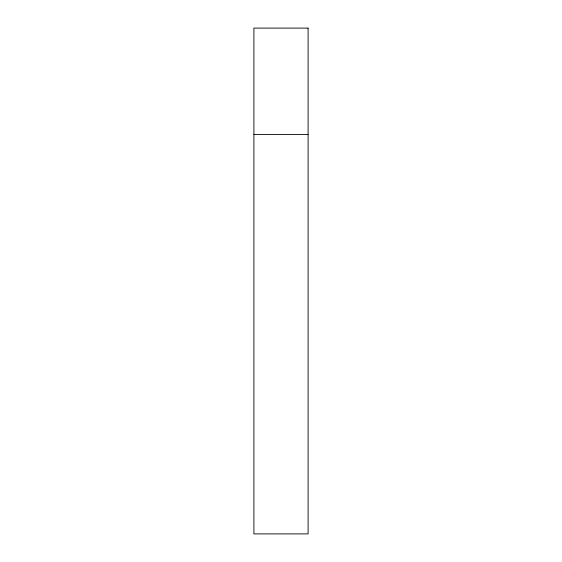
<?xml version="1.0" encoding="UTF-8"?>
<svg xmlns="http://www.w3.org/2000/svg" width="562" height="562" viewBox="0 0 562 562"><rect width="100%" height="100%" fill="white"/><g stroke="black" fill="none" stroke-linecap="round" stroke-linejoin="round"><path stroke-width="0.84" d="M253.905 134.571L308.095 134.571M308.095 28.1L253.905 28.1L253.905 533.9L308.095 533.9L308.095 28.1"/></g></svg>
